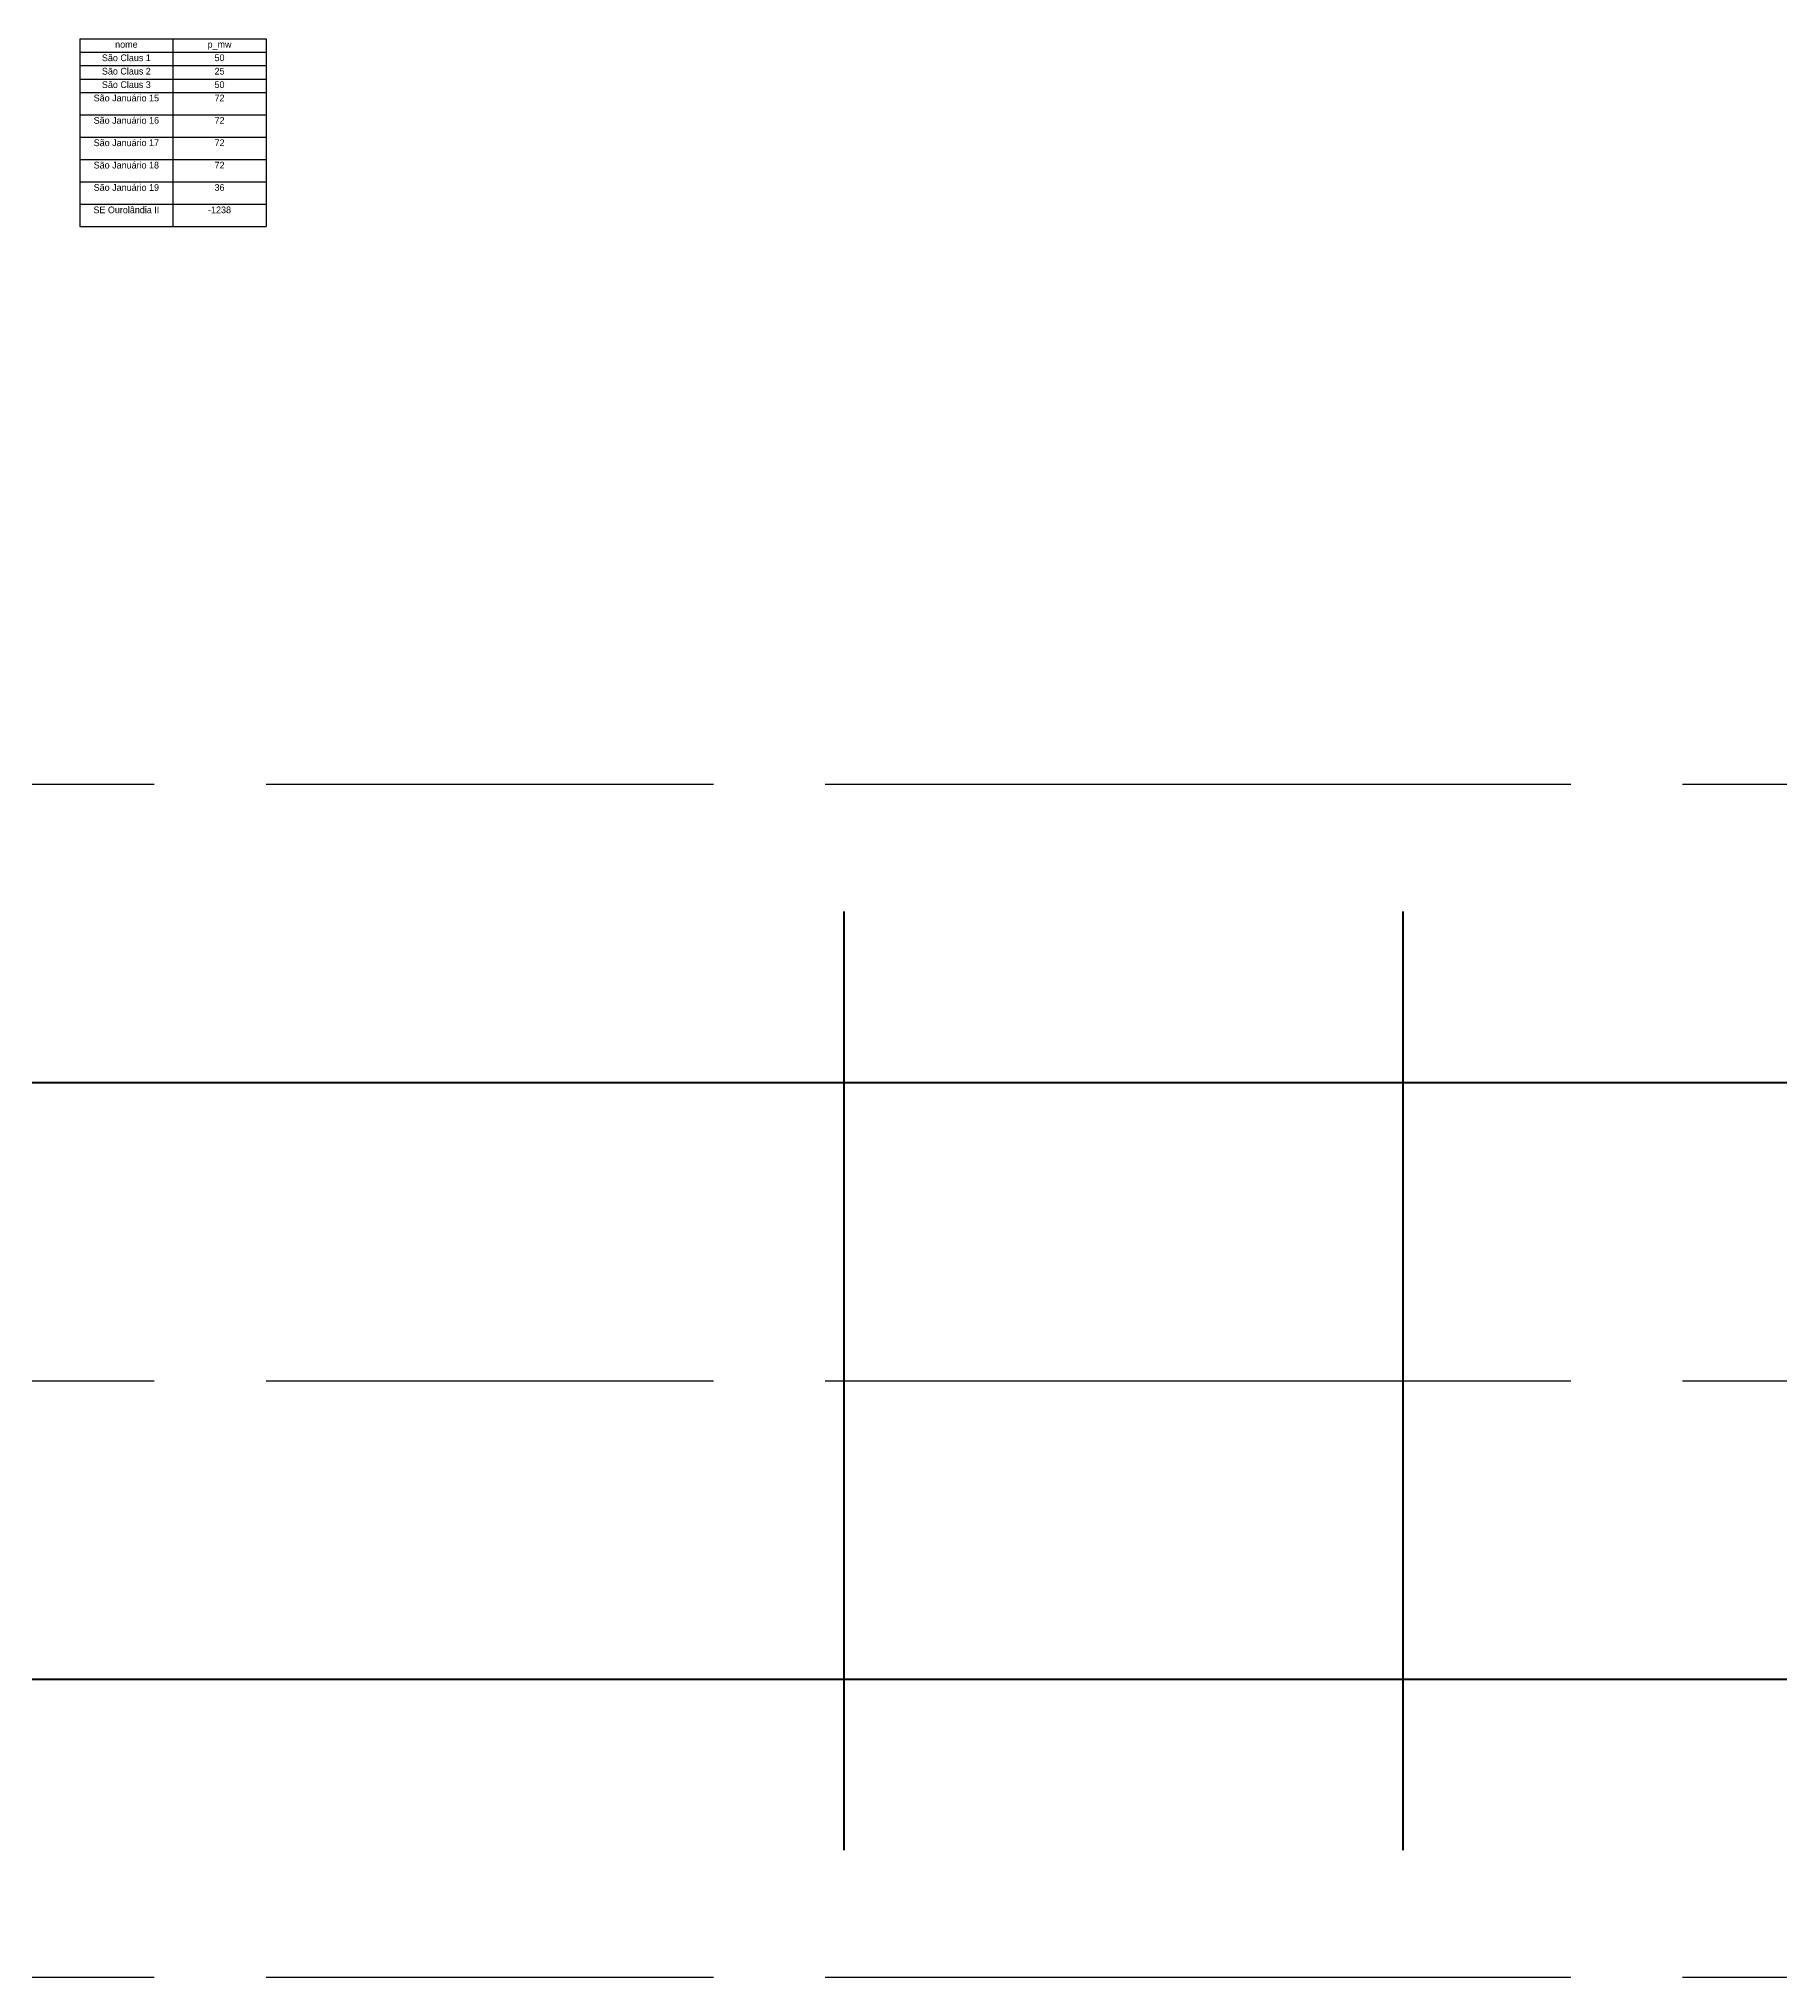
# Model space of a CAD drawing. Header units: inches. Extents: x -1 to 181, y -1 to 90.
# Drawn here: x 88.9 to 135.6, y 38 to 90 of the extents above; entities that cross this region are included whole.
import ezdxf

# ---------------------------------------------------------------- set-up
doc = ezdxf.new("R2010")
doc.units = ezdxf.units.IN
doc.header["$MEASUREMENT"] = 0
doc.linetypes.add('ACAD_ISO02W100', pattern=[15, 12, -3])
for name, color, linetype, lineweight in [('conectores_AT', 7, 'Continuous', 50), ('CS_AT', 7, 'ACAD_ISO02W100', 50), ('disjuntores_AT', 7, 'ACAD_ISO02W100', 50), ('DRAKE_AT', 90, 'Continuous', 50)]:
    doc.layers.add(name, color=color, linetype=linetype, lineweight=lineweight)
for name, color, linetype in [('drake2_AT', 92, 'Continuous'), ('EHS', 160, 'ACAD_ISO02W100'), ('tabela_Fontes', 7, 'Continuous')]:
    doc.layers.add(name, color=color, linetype=linetype)

# ---------------------------------------------------------------- blocks, each defined once
blk = doc.blocks.new('*T1')
at = {"layer": 'tabela_Fontes', "color": 0, "linetype": 'ByBlock', "lineweight": -2, "transparency": 16777216}
for p, q in [((0, 0), (5, 0)), ((0, 0), (0, -5.04)), ((2.5, 0), (2.5, -5.04)), ((5, 0), (5, -5.04)), ((0, -0.36), (5, -0.36)), ((0, -0.72), (5, -0.72)), ((0, -1.08), (5, -1.08)), ((0, -1.44), (5, -1.44)), ((0, -2.04), (5, -2.04)), ((0, -2.64), (5, -2.64)), ((0, -3.24), (5, -3.24)), ((0, -3.84), (5, -3.84)), ((0, -4.44), (5, -4.44)), ((0, -5.04), (5, -5.04))]:
    blk.add_line(p, q, dxfattribs=at)
at = {"layer": 'tabela_Fontes', "color": 0, "transparency": 16777216, "char_height": 0.18, "width": 2.38, "attachment_point": 2}
for s, insert in [('São Claus 1', (1.25, -0.42)), ('nome', (1.25, -0.06)), ('p_mw', (3.75, -0.06)), ('50', (3.75, -0.42)), ('São Claus 2', (1.25, -0.78)), ('25', (3.75, -0.78)), ('São Januário 15', (1.25, -1.5)), ('São Claus 3', (1.25, -1.14)), ('50', (3.75, -1.14)), ('72', (3.75, -1.5)), ('São Januário 16', (1.25, -2.1)), ('72', (3.75, -2.1)), ('São Januário 17', (1.25, -2.7)), ('72', (3.75, -2.7)), ('São Januário 18', (1.25, -3.3)), ('72', (3.75, -3.3)), ('São Januário 19', (1.25, -3.9)), ('36', (3.75, -3.9)), ('SE Ourolândia II', (1.25, -4.5)), ('-1238', (3.75, -4.5))]:
    blk.add_mtext(s, dxfattribs=dict(at, insert=insert))

msp = doc.modelspace()

# ---------------------------------------------------------------- linework, layer by layer
at = {"layer": 'conectores_AT'}
for p, q in [((110.5, 62, 11.5), (110.5, 62, 5.5)), ((125.5, 62, 11.5), (125.5, 62, 17.8)), ((110.5, 46, 11.5), (110.5, 46, 5.5)), ((125.5, 46, 11.5), (125.5, 46, 17.8))]:
    msp.add_line(p, q, dxfattribs=at)
for points in [[(115.85, 62, 17.8), (118, 62, 15.65)], [(118, 62, 15.65), (120.15, 62, 17.8)], [(115.85, 46, 17.8), (118, 46, 15.65)], [(118, 46, 15.65), (120.15, 46, 17.8)]]:
    msp.add_polyline3d(points, dxfattribs=at)
at = {"layer": 'CS_AT', "elevation": 5.5}
for points in [[(101, 62), (104.5, 62)], [(131.2, 62), (134.7, 62)], [(101, 46), (104.5, 46)], [(131.2, 46), (134.7, 46)]]:
    msp.add_lwpolyline(points, dxfattribs=at)
at = {"layer": 'disjuntores_AT'}
for points in [[(91, 62, 5), (91, 62, 8)], [(91, 46, 5), (91, 46, 8)]]:
    msp.add_polyline3d(points, dxfattribs=at)
at = {"layer": 'drake2_AT'}
for points, elevation in [([(87.8, 62), (91, 62)], 5), ([(97, 62), (101, 62)], 5.5), ([(104.5, 62), (110.5, 62)], 5.5), ([(110.5, 62), (131.2, 62)], 5.5), ([(134.7, 62), (138.7, 62)], 5.5), ([(87.8, 46), (91, 46)], 5), ([(97, 46), (101, 46)], 5.5), ([(104.5, 46), (110.5, 46)], 5.5), ([(110.5, 46), (131.2, 46)], 5.5), ([(134.7, 46), (138.7, 46)], 5.5)]:
    msp.add_lwpolyline(points, dxfattribs=dict(at, elevation=elevation))
for points in [[(91, 62, 8), (97, 62, 5.5)], [(91, 46, 8), (97, 46, 5.5)]]:
    msp.add_polyline3d(points, dxfattribs=at)
at = {"layer": 'DRAKE_AT'}
for points, elevation in [([(110.5, 66.591), (110.5, 62)], 11.5), ([(125.5, 66.591), (125.5, 62)], 11.5), ([(82.15, 62), (115.85, 62)], 17.8), ([(110.5, 62), (110.5, 46)], 11.5), ([(120.15, 62), (125.5, 62)], 17.8), ([(125.5, 62), (152.25, 62)], 17.8), ([(125.5, 62), (125.5, 46)], 11.5), ([(82.15, 46), (115.85, 46)], 17.8), ([(110.5, 46), (110.5, 41.409)], 11.5), ([(120.15, 46), (125.5, 46)], 17.8), ([(125.5, 46), (156, 46)], 17.8), ([(125.5, 46), (125.5, 41.409)], 11.5)]:
    msp.add_lwpolyline(points, dxfattribs=dict(at, elevation=elevation))
at = {"layer": 'EHS', "elevation": 21}
for points in [[(80, 70), (118, 70)], [(118, 70), (156, 70)], [(80, 54), (118, 54)], [(118, 54), (156, 54)], [(80, 38), (118, 38)], [(118, 38), (156, 38)]]:
    msp.add_lwpolyline(points, dxfattribs=at)

# ---------------------------------------------------------------- block references
msp.add_blockref('*T1', (90, 90))

doc.saveas('drawing.dxf')
